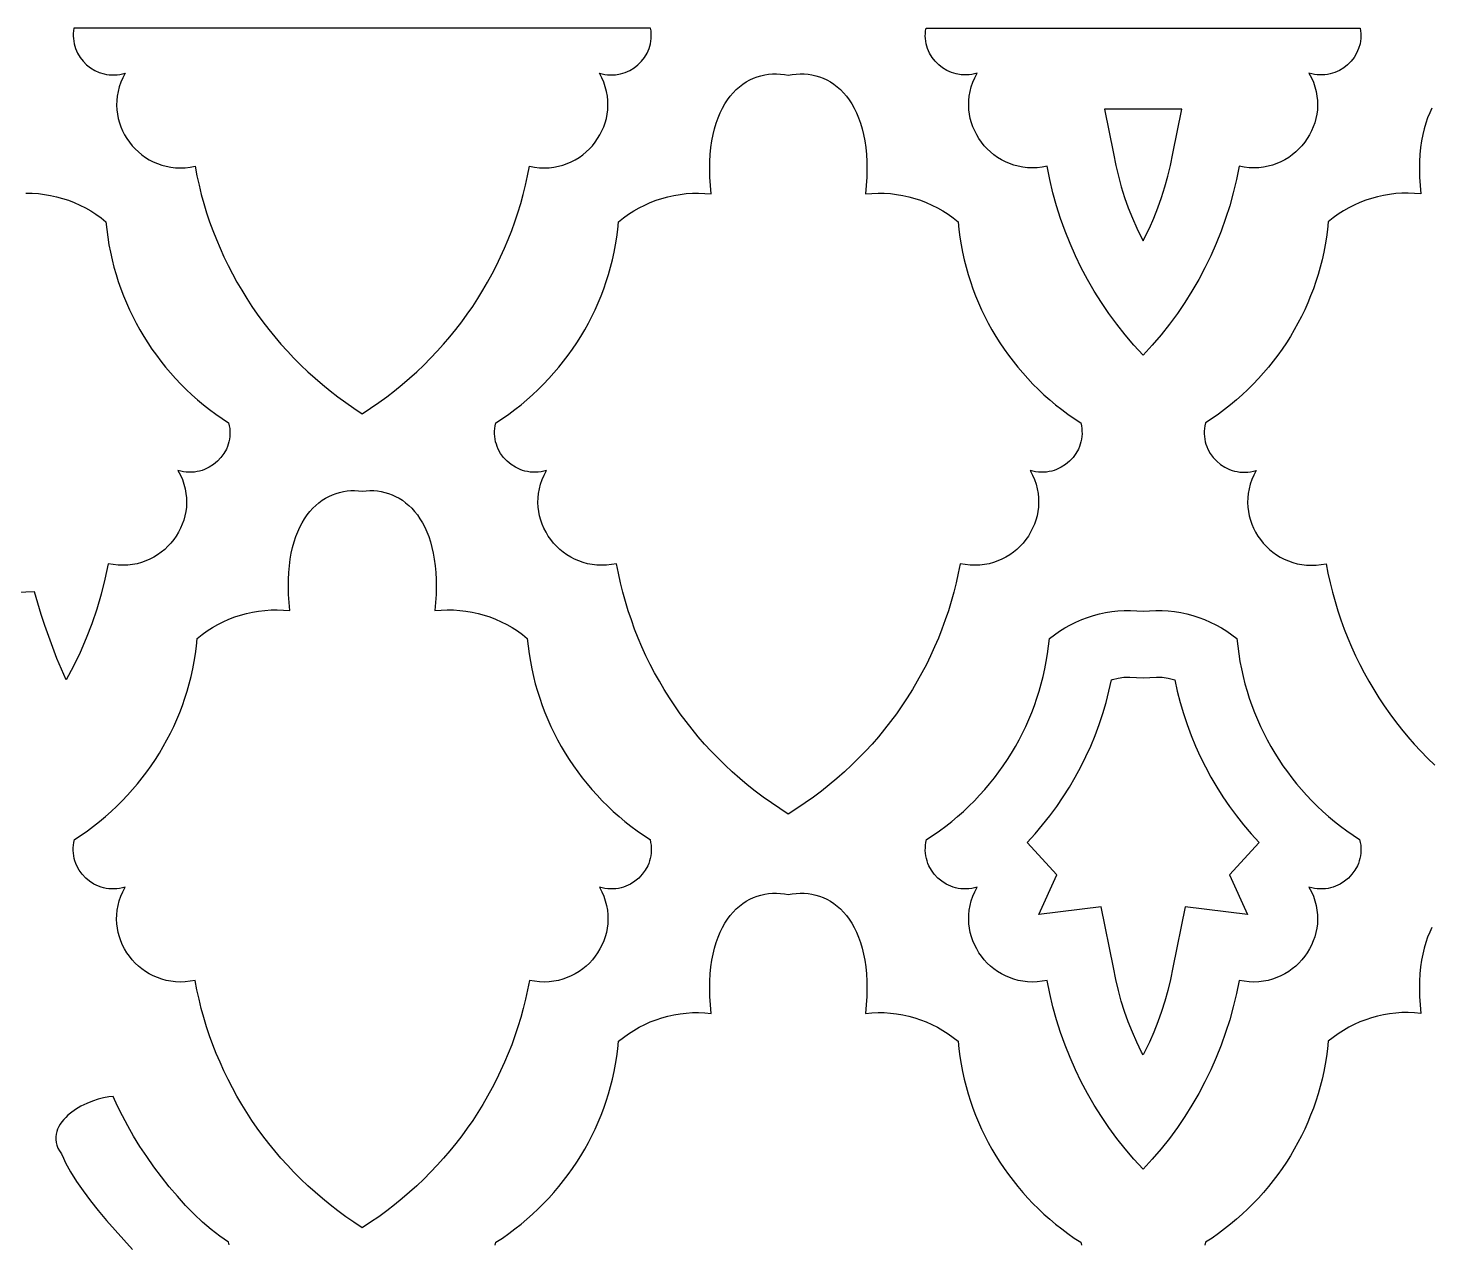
# Model space of a CAD drawing. Extents: x 50 to 3710, y -977 to -877.
# Drawn here: x 1355.1 to 1418.4, y -931.9 to -877.1 of the extents above; entities that cross this region are included whole.
import ezdxf

# ---------------------------------------------------------------- set-up
doc = ezdxf.new("R2010")
doc.units = 0
doc.layers.add('LAYER_1', color=18, linetype='CONTINUOUS')

msp = doc.modelspace()

# ---------------------------------------------------------------- linework, layer by layer
at = {"layer": 'LAYER_1'}
for points in [[(1370.169, -894.488), (1370.546, -894.241), (1370.914, -893.985), (1371.274, -893.722), (1371.625, -893.451), (1371.968, -893.172), (1372.302, -892.885), (1372.627, -892.591), (1372.944, -892.29), (1373.252, -891.982), (1373.551, -891.667), (1373.841, -891.345), (1374.122, -891.017), (1374.394, -890.682), (1374.656, -890.341), (1374.91, -889.994), (1375.154, -889.641), (1375.388, -889.283), (1375.613, -888.918), (1375.828, -888.548), (1376.034, -888.173), (1376.23, -887.793), (1376.415, -887.408), (1376.592, -887.019), (1376.758, -886.624), (1376.914, -886.225), (1377.059, -885.822), (1377.195, -885.415), (1377.32, -885.004), (1377.435, -884.589), (1377.54, -884.17), (1377.634, -883.748), (1377.717, -883.322), (1377.945, -883.364), (1378.169, -883.389), (1378.389, -883.396), (1378.606, -883.387), (1378.817, -883.362), (1379.023, -883.322), (1379.223, -883.268), (1379.417, -883.2), (1379.604, -883.119), (1379.784, -883.025), (1379.956, -882.92), (1380.119, -882.803), (1380.274, -882.675), (1380.419, -882.538), (1380.555, -882.392), (1380.68, -882.237), (1380.795, -882.074), (1380.898, -881.904), (1380.989, -881.727), (1381.068, -881.544), (1381.134, -881.356), (1381.187, -881.163), (1381.226, -880.966), (1381.25, -880.766), (1381.26, -880.563), (1381.255, -880.358), (1381.233, -880.151), (1381.196, -879.944), (1381.141, -879.736), (1381.069, -879.529), (1380.98, -879.323), (1380.872, -879.119), (1380.995, -879.152), (1381.117, -879.176), (1381.238, -879.191), (1381.359, -879.199), (1381.477, -879.198), (1381.595, -879.19), (1381.823, -879.151), (1382.041, -879.085), (1382.247, -878.992), (1382.439, -878.876), (1382.615, -878.738), (1382.773, -878.58), (1382.91, -878.404), (1383.024, -878.213), (1383.114, -878.007), (1383.149, -877.899), (1383.177, -877.789), (1383.198, -877.676), (1383.211, -877.561), (1383.217, -877.444), (1383.215, -877.325), (1383.204, -877.205), (1383.185, -877.083), (1357.153, -877.083), (1357.134, -877.205), (1357.123, -877.325), (1357.121, -877.444), (1357.127, -877.561), (1357.14, -877.676), (1357.161, -877.789), (1357.224, -878.007), (1357.314, -878.213), (1357.429, -878.404), (1357.566, -878.58), (1357.723, -878.738), (1357.899, -878.876), (1358.091, -878.992), (1358.297, -879.085), (1358.516, -879.151), (1358.629, -879.174), (1358.744, -879.19), (1358.861, -879.198), (1358.98, -879.199), (1359.1, -879.191), (1359.221, -879.176), (1359.344, -879.152), (1359.467, -879.119), (1359.359, -879.323), (1359.269, -879.529), (1359.197, -879.736), (1359.143, -879.944), (1359.105, -880.151), (1359.084, -880.358), (1359.078, -880.563), (1359.088, -880.766), (1359.113, -880.966), (1359.151, -881.163), (1359.204, -881.356), (1359.27, -881.544), (1359.349, -881.727), (1359.441, -881.904), (1359.544, -882.074), (1359.658, -882.237), (1359.783, -882.392), (1359.919, -882.538), (1360.064, -882.675), (1360.219, -882.803), (1360.382, -882.92), (1360.554, -883.025), (1360.734, -883.119), (1360.921, -883.2), (1361.115, -883.268), (1361.315, -883.322), (1361.521, -883.362), (1361.733, -883.387), (1361.949, -883.396), (1362.169, -883.389), (1362.394, -883.364), (1362.621, -883.322), (1362.705, -883.748), (1362.799, -884.17), (1362.903, -884.589), (1363.018, -885.004), (1363.143, -885.415), (1363.279, -885.822), (1363.425, -886.225), (1363.581, -886.624), (1363.747, -887.019), (1363.923, -887.408), (1364.109, -887.793), (1364.305, -888.173), (1364.51, -888.548), (1364.725, -888.918), (1364.95, -889.283), (1365.185, -889.641), (1365.429, -889.994), (1365.682, -890.341), (1365.944, -890.682), (1366.216, -891.017), (1366.497, -891.345), (1366.787, -891.667), (1367.086, -891.982), (1367.394, -892.29), (1367.711, -892.591), (1368.036, -892.885), (1368.371, -893.172), (1368.713, -893.451), (1369.065, -893.722), (1369.425, -893.985), (1369.793, -894.241)], [(1405.419, -891.842), (1405.005, -891.391), (1404.61, -890.928), (1404.232, -890.452), (1403.874, -889.964), (1403.533, -889.464), (1403.212, -888.953), (1402.91, -888.431), (1402.627, -887.899), (1402.364, -887.356), (1402.121, -886.805), (1401.897, -886.244), (1401.694, -885.675), (1401.511, -885.098), (1401.349, -884.513), (1401.207, -883.921), (1401.087, -883.322), (1400.859, -883.364), (1400.635, -883.389), (1400.414, -883.396), (1400.198, -883.387), (1399.987, -883.362), (1399.781, -883.322), (1399.58, -883.268), (1399.387, -883.2), (1399.199, -883.119), (1399.02, -883.025), (1398.848, -882.92), (1398.684, -882.803), (1398.53, -882.675), (1398.384, -882.538), (1398.249, -882.392), (1398.123, -882.237), (1398.009, -882.074), (1397.906, -881.904), (1397.815, -881.727), (1397.736, -881.544), (1397.67, -881.356), (1397.617, -881.163), (1397.578, -880.966), (1397.553, -880.766), (1397.544, -880.563), (1397.549, -880.358), (1397.57, -880.151), (1397.608, -879.944), (1397.663, -879.736), (1397.735, -879.529), (1397.824, -879.323), (1397.932, -879.119), (1397.809, -879.152), (1397.687, -879.176), (1397.565, -879.191), (1397.445, -879.199), (1397.326, -879.198), (1397.209, -879.19), (1396.981, -879.151), (1396.763, -879.085), (1396.557, -878.992), (1396.365, -878.876), (1396.189, -878.738), (1396.031, -878.58), (1395.894, -878.404), (1395.78, -878.213), (1395.69, -878.007), (1395.655, -877.899), (1395.627, -877.789), (1395.606, -877.676), (1395.592, -877.561), (1395.587, -877.444), (1395.589, -877.325), (1395.599, -877.205), (1395.619, -877.083), (1405.419, -877.083), (1415.219, -877.083), (1415.238, -877.205), (1415.249, -877.325), (1415.251, -877.444), (1415.245, -877.561), (1415.232, -877.676), (1415.211, -877.789), (1415.148, -878.007), (1415.058, -878.213), (1414.944, -878.404), (1414.806, -878.58), (1414.649, -878.738), (1414.473, -878.876), (1414.281, -878.992), (1414.075, -879.085), (1413.857, -879.151), (1413.744, -879.174), (1413.628, -879.19), (1413.511, -879.198), (1413.392, -879.199), (1413.272, -879.191), (1413.151, -879.176), (1413.028, -879.152), (1412.905, -879.119), (1413.013, -879.323), (1413.103, -879.529), (1413.175, -879.736), (1413.229, -879.944), (1413.267, -880.151), (1413.289, -880.358), (1413.294, -880.563), (1413.284, -880.766), (1413.26, -880.966), (1413.221, -881.163), (1413.168, -881.356), (1413.102, -881.544), (1413.023, -881.727), (1412.932, -881.904), (1412.829, -882.074), (1412.714, -882.237), (1412.589, -882.392), (1412.453, -882.538), (1412.308, -882.675), (1412.153, -882.803), (1411.99, -882.92), (1411.818, -883.025), (1411.638, -883.119), (1411.451, -883.2), (1411.257, -883.268), (1411.057, -883.322), (1410.851, -883.362), (1410.64, -883.387), (1410.423, -883.396), (1410.203, -883.389), (1409.978, -883.364), (1409.751, -883.322), (1409.63, -883.921), (1409.489, -884.513), (1409.327, -885.098), (1409.144, -885.675), (1408.94, -886.244), (1408.717, -886.805), (1408.473, -887.356), (1408.21, -887.899), (1407.927, -888.431), (1407.625, -888.953), (1407.304, -889.464), (1406.964, -889.964), (1406.605, -890.452), (1406.228, -890.928), (1405.832, -891.391)], [(1389.402, -879.212), (1389.58, -879.18), (1389.759, -879.159), (1389.938, -879.15), (1390.116, -879.152), (1390.292, -879.167), (1390.468, -879.193), (1390.641, -879.232), (1390.811, -879.283), (1390.979, -879.347), (1391.143, -879.423), (1391.303, -879.512), (1391.458, -879.614), (1391.609, -879.729), (1391.754, -879.857), (1391.893, -879.999), (1392.025, -880.154), (1392.151, -880.322), (1392.269, -880.504), (1392.38, -880.7), (1392.482, -880.91), (1392.576, -881.134), (1392.66, -881.373), (1392.734, -881.625), (1392.798, -881.893), (1392.852, -882.174), (1392.894, -882.471), (1392.924, -882.783), (1392.943, -883.109), (1392.948, -883.451), (1392.941, -883.808), (1392.92, -884.181), (1392.885, -884.569), (1393.168, -884.544), (1393.451, -884.534), (1393.732, -884.538), (1394.012, -884.556), (1394.29, -884.588), (1394.566, -884.634), (1394.838, -884.694), (1395.107, -884.768), (1395.372, -884.855), (1395.632, -884.956), (1395.886, -885.069), (1396.135, -885.196), (1396.378, -885.335), (1396.613, -885.488), (1396.842, -885.652), (1397.062, -885.829), (1397.098, -886.175), (1397.144, -886.519), (1397.199, -886.86), (1397.265, -887.199), (1397.34, -887.535), (1397.424, -887.868), (1397.518, -888.198), (1397.621, -888.524), (1397.734, -888.847), (1397.855, -889.167), (1397.986, -889.482), (1398.125, -889.794), (1398.273, -890.101), (1398.43, -890.404), (1398.595, -890.702), (1398.768, -890.995), (1398.95, -891.284), (1399.14, -891.567), (1399.339, -891.845), (1399.545, -892.118), (1399.759, -892.385), (1399.981, -892.646), (1400.21, -892.902), (1400.447, -893.151), (1400.692, -893.393), (1400.944, -893.629), (1401.203, -893.859), (1401.469, -894.082), (1401.742, -894.297), (1402.022, -894.505), (1402.309, -894.706), (1402.603, -894.9), (1402.631, -895.026), (1402.649, -895.151), (1402.659, -895.274), (1402.66, -895.396), (1402.652, -895.517), (1402.637, -895.634), (1402.613, -895.75), (1402.582, -895.863), (1402.544, -895.972), (1402.499, -896.079), (1402.388, -896.281), (1402.254, -896.466), (1402.097, -896.634), (1401.92, -896.78), (1401.725, -896.904), (1401.515, -897.003), (1401.405, -897.043), (1401.292, -897.075), (1401.176, -897.1), (1401.058, -897.118), (1400.938, -897.128), (1400.816, -897.13), (1400.692, -897.123), (1400.567, -897.108), (1400.441, -897.083), (1400.315, -897.05), (1400.423, -897.254), (1400.512, -897.46), (1400.584, -897.667), (1400.639, -897.874), (1400.676, -898.082), (1400.698, -898.288), (1400.703, -898.493), (1400.693, -898.696), (1400.669, -898.897), (1400.63, -899.094), (1400.577, -899.286), (1400.511, -899.475), (1400.432, -899.657), (1400.341, -899.834), (1400.238, -900.005), (1400.123, -900.167), (1399.998, -900.322), (1399.863, -900.469), (1399.717, -900.606), (1399.563, -900.733), (1399.399, -900.85), (1399.227, -900.956), (1399.047, -901.049), (1398.86, -901.13), (1398.666, -901.199), (1398.466, -901.253), (1398.26, -901.293), (1398.049, -901.318), (1397.833, -901.327), (1397.612, -901.319), (1397.388, -901.295), (1397.16, -901.253), (1397.075, -901.686), (1396.979, -902.115), (1396.873, -902.541), (1396.755, -902.962), (1396.627, -903.38), (1396.488, -903.794), (1396.339, -904.204), (1396.179, -904.609), (1396.008, -905.01), (1395.827, -905.405), (1395.636, -905.796), (1395.435, -906.182), (1395.224, -906.562), (1395.003, -906.937), (1394.772, -907.306), (1394.531, -907.669), (1394.28, -908.027), (1394.019, -908.378), (1393.749, -908.723), (1393.47, -909.061), (1393.181, -909.393), (1392.882, -909.718), (1392.575, -910.035), (1392.258, -910.346), (1391.932, -910.649), (1391.597, -910.945), (1391.253, -911.233), (1390.9, -911.513), (1390.539, -911.785), (1390.168, -912.048), (1389.789, -912.304), (1389.402, -912.551), (1389.014, -912.304), (1388.635, -912.048), (1388.265, -911.785), (1387.904, -911.513), (1387.551, -911.233), (1387.207, -910.945), (1386.872, -910.649), (1386.546, -910.346), (1386.229, -910.035), (1385.921, -909.718), (1385.623, -909.393), (1385.334, -909.061), (1385.054, -908.723), (1384.784, -908.378), (1384.524, -908.027), (1384.273, -907.669), (1384.032, -907.306), (1383.801, -906.937), (1383.58, -906.562), (1383.368, -906.182), (1383.167, -905.796), (1382.976, -905.405), (1382.796, -905.01), (1382.625, -904.609), (1382.465, -904.204), (1382.316, -903.794), (1382.177, -903.38), (1382.049, -902.962), (1381.931, -902.541), (1381.824, -902.115), (1381.729, -901.686), (1381.644, -901.253), (1381.416, -901.295), (1381.192, -901.319), (1380.971, -901.327), (1380.755, -901.318), (1380.544, -901.293), (1380.337, -901.253), (1380.137, -901.199), (1379.943, -901.13), (1379.756, -901.049), (1379.577, -900.956), (1379.405, -900.85), (1379.241, -900.733), (1379.086, -900.606), (1378.941, -900.469), (1378.806, -900.322), (1378.68, -900.167), (1378.566, -900.005), (1378.463, -899.834), (1378.372, -899.657), (1378.293, -899.475), (1378.227, -899.286), (1378.174, -899.094), (1378.135, -898.897), (1378.11, -898.696), (1378.1, -898.493), (1378.106, -898.288), (1378.127, -898.082), (1378.165, -897.874), (1378.22, -897.667), (1378.291, -897.46), (1378.381, -897.254), (1378.489, -897.05), (1378.362, -897.083), (1378.237, -897.108), (1378.112, -897.123), (1377.988, -897.13), (1377.866, -897.128), (1377.746, -897.118), (1377.628, -897.1), (1377.512, -897.075), (1377.399, -897.043), (1377.289, -897.003), (1377.079, -896.904), (1376.884, -896.78), (1376.707, -896.634), (1376.55, -896.466), (1376.415, -896.281), (1376.305, -896.079), (1376.26, -895.972), (1376.221, -895.863), (1376.19, -895.75), (1376.167, -895.634), (1376.151, -895.517), (1376.144, -895.396), (1376.145, -895.274), (1376.154, -895.151), (1376.173, -895.026), (1376.201, -894.9), (1376.495, -894.706), (1376.782, -894.505), (1377.062, -894.297), (1377.335, -894.082), (1377.601, -893.859), (1377.86, -893.629), (1378.112, -893.393), (1378.356, -893.151), (1378.593, -892.902), (1378.823, -892.646), (1379.045, -892.385), (1379.259, -892.118), (1379.465, -891.845), (1379.663, -891.567), (1379.853, -891.284), (1380.035, -890.995), (1380.209, -890.702), (1380.374, -890.404), (1380.531, -890.101), (1380.679, -889.794), (1380.818, -889.482), (1380.948, -889.167), (1381.07, -888.847), (1381.182, -888.524), (1381.286, -888.198), (1381.379, -887.868), (1381.464, -887.535), (1381.539, -887.199), (1381.604, -886.86), (1381.66, -886.519), (1381.706, -886.175), (1381.742, -885.829), (1381.962, -885.652), (1382.19, -885.488), (1382.426, -885.335), (1382.669, -885.196), (1382.917, -885.069), (1383.172, -884.956), (1383.432, -884.855), (1383.696, -884.768), (1383.965, -884.694), (1384.238, -884.634), (1384.513, -884.588), (1384.791, -884.556), (1385.072, -884.538), (1385.353, -884.534), (1385.636, -884.544), (1385.919, -884.569), (1385.884, -884.181), (1385.863, -883.808), (1385.855, -883.451), (1385.861, -883.109), (1385.879, -882.783), (1385.91, -882.471), (1385.952, -882.174), (1386.005, -881.893), (1386.07, -881.625), (1386.144, -881.373), (1386.228, -881.134), (1386.321, -880.91), (1386.424, -880.7), (1386.534, -880.504), (1386.653, -880.322), (1386.778, -880.154), (1386.911, -879.999), (1387.05, -879.857), (1387.195, -879.729), (1387.346, -879.614), (1387.501, -879.512), (1387.661, -879.423), (1387.825, -879.347), (1387.992, -879.283), (1388.163, -879.232), (1388.336, -879.193), (1388.511, -879.167), (1388.688, -879.152), (1388.866, -879.15), (1389.045, -879.159), (1389.223, -879.18)], [(1389.402, -879.212), (1389.58, -879.18), (1389.759, -879.159), (1389.938, -879.15), (1390.116, -879.152), (1390.292, -879.167), (1390.468, -879.193), (1390.641, -879.232), (1390.811, -879.283), (1390.979, -879.347), (1391.143, -879.423), (1391.303, -879.512), (1391.458, -879.614), (1391.609, -879.729), (1391.754, -879.857), (1391.893, -879.999), (1392.025, -880.154), (1392.151, -880.322), (1392.269, -880.504), (1392.38, -880.7), (1392.482, -880.91), (1392.576, -881.134), (1392.66, -881.373), (1392.734, -881.625), (1392.798, -881.893), (1392.852, -882.174), (1392.894, -882.471), (1392.924, -882.783), (1392.943, -883.109), (1392.948, -883.451), (1392.941, -883.808), (1392.92, -884.181), (1392.885, -884.569), (1393.168, -884.544), (1393.451, -884.534), (1393.732, -884.538), (1394.012, -884.556), (1394.29, -884.588), (1394.566, -884.634), (1394.838, -884.694), (1395.107, -884.768), (1395.372, -884.855), (1395.632, -884.956), (1395.886, -885.069), (1396.135, -885.196), (1396.378, -885.335), (1396.613, -885.488), (1396.842, -885.652), (1397.062, -885.829), (1397.098, -886.175), (1397.144, -886.519), (1397.199, -886.86), (1397.265, -887.199), (1397.34, -887.535), (1397.424, -887.868), (1397.518, -888.198), (1397.621, -888.524), (1397.734, -888.847), (1397.855, -889.167), (1397.986, -889.482), (1398.125, -889.794), (1398.273, -890.101), (1398.43, -890.404), (1398.595, -890.702), (1398.768, -890.995), (1398.95, -891.284), (1399.14, -891.567), (1399.339, -891.845), (1399.545, -892.118), (1399.759, -892.385), (1399.981, -892.646), (1400.21, -892.902), (1400.447, -893.151), (1400.692, -893.393), (1400.944, -893.629), (1401.203, -893.859), (1401.469, -894.082), (1401.742, -894.297), (1402.022, -894.505), (1402.309, -894.706), (1402.603, -894.9), (1402.631, -895.026), (1402.649, -895.151), (1402.659, -895.274), (1402.66, -895.396), (1402.652, -895.517), (1402.637, -895.634), (1402.613, -895.75), (1402.582, -895.863), (1402.544, -895.972), (1402.499, -896.079), (1402.388, -896.281), (1402.254, -896.466), (1402.097, -896.634), (1401.92, -896.78), (1401.725, -896.904), (1401.515, -897.003), (1401.405, -897.043), (1401.292, -897.075), (1401.176, -897.1), (1401.058, -897.118), (1400.938, -897.128), (1400.816, -897.13), (1400.692, -897.123), (1400.567, -897.108), (1400.441, -897.083), (1400.315, -897.05), (1400.423, -897.254), (1400.512, -897.46), (1400.584, -897.667), (1400.639, -897.874), (1400.676, -898.082), (1400.698, -898.288), (1400.703, -898.493), (1400.693, -898.696), (1400.669, -898.897), (1400.63, -899.094), (1400.577, -899.286), (1400.511, -899.475), (1400.432, -899.657), (1400.341, -899.834), (1400.238, -900.005), (1400.123, -900.167), (1399.998, -900.322), (1399.863, -900.469), (1399.717, -900.606), (1399.563, -900.733), (1399.399, -900.85), (1399.227, -900.956), (1399.047, -901.049), (1398.86, -901.13), (1398.666, -901.199), (1398.466, -901.253), (1398.26, -901.293), (1398.049, -901.318), (1397.833, -901.327), (1397.612, -901.319), (1397.388, -901.295), (1397.16, -901.253), (1397.075, -901.686), (1396.979, -902.115), (1396.873, -902.541), (1396.755, -902.962), (1396.627, -903.38), (1396.488, -903.794), (1396.339, -904.204), (1396.179, -904.609), (1396.008, -905.01), (1395.827, -905.405), (1395.636, -905.796), (1395.435, -906.182), (1395.224, -906.562), (1395.003, -906.937), (1394.772, -907.306), (1394.531, -907.669), (1394.28, -908.027), (1394.019, -908.378), (1393.749, -908.723), (1393.47, -909.061), (1393.181, -909.393), (1392.882, -909.718), (1392.575, -910.035), (1392.258, -910.346), (1391.932, -910.649), (1391.597, -910.945), (1391.253, -911.233), (1390.9, -911.513), (1390.539, -911.785), (1390.168, -912.048), (1389.789, -912.304), (1389.402, -912.551), (1389.014, -912.304), (1388.635, -912.048), (1388.265, -911.785), (1387.904, -911.513), (1387.551, -911.233), (1387.207, -910.945), (1386.872, -910.649), (1386.546, -910.346), (1386.229, -910.035), (1385.921, -909.718), (1385.623, -909.393), (1385.334, -909.061), (1385.054, -908.723), (1384.784, -908.378), (1384.524, -908.027), (1384.273, -907.669), (1384.032, -907.306), (1383.801, -906.937), (1383.58, -906.562), (1383.368, -906.182), (1383.167, -905.796), (1382.976, -905.405), (1382.796, -905.01), (1382.625, -904.609), (1382.465, -904.204), (1382.316, -903.794), (1382.177, -903.38), (1382.049, -902.962), (1381.931, -902.541), (1381.824, -902.115), (1381.729, -901.686), (1381.644, -901.253), (1381.416, -901.295), (1381.192, -901.319), (1380.971, -901.327), (1380.755, -901.318), (1380.544, -901.293), (1380.337, -901.253), (1380.137, -901.199), (1379.943, -901.13), (1379.756, -901.049), (1379.577, -900.956), (1379.405, -900.85), (1379.241, -900.733), (1379.086, -900.606), (1378.941, -900.469), (1378.806, -900.322), (1378.68, -900.167), (1378.566, -900.005), (1378.463, -899.834), (1378.372, -899.657), (1378.293, -899.475), (1378.227, -899.286), (1378.174, -899.094), (1378.135, -898.897), (1378.11, -898.696), (1378.1, -898.493), (1378.106, -898.288), (1378.127, -898.082), (1378.165, -897.874), (1378.22, -897.667), (1378.291, -897.46), (1378.381, -897.254), (1378.489, -897.05), (1378.362, -897.083), (1378.237, -897.108), (1378.112, -897.123), (1377.988, -897.13), (1377.866, -897.128), (1377.746, -897.118), (1377.628, -897.1), (1377.512, -897.075), (1377.399, -897.043), (1377.289, -897.003), (1377.079, -896.904), (1376.884, -896.78), (1376.707, -896.634), (1376.55, -896.466), (1376.415, -896.281), (1376.305, -896.079), (1376.26, -895.972), (1376.221, -895.863), (1376.19, -895.75), (1376.167, -895.634), (1376.151, -895.517), (1376.144, -895.396), (1376.145, -895.274), (1376.154, -895.151), (1376.173, -895.026), (1376.201, -894.9), (1376.495, -894.706), (1376.782, -894.505), (1377.062, -894.297), (1377.335, -894.082), (1377.601, -893.859), (1377.86, -893.629), (1378.112, -893.393), (1378.356, -893.151), (1378.593, -892.902), (1378.823, -892.646), (1379.045, -892.385), (1379.259, -892.118), (1379.465, -891.845), (1379.663, -891.567), (1379.853, -891.284), (1380.035, -890.995), (1380.209, -890.702), (1380.374, -890.404), (1380.531, -890.101), (1380.679, -889.794), (1380.818, -889.482), (1380.948, -889.167), (1381.07, -888.847), (1381.182, -888.524), (1381.286, -888.198), (1381.379, -887.868), (1381.464, -887.535), (1381.539, -887.199), (1381.604, -886.86), (1381.66, -886.519), (1381.706, -886.175), (1381.742, -885.829), (1381.962, -885.652), (1382.19, -885.488), (1382.426, -885.335), (1382.669, -885.196), (1382.917, -885.069), (1383.172, -884.956), (1383.432, -884.855), (1383.696, -884.768), (1383.965, -884.694), (1384.238, -884.634), (1384.513, -884.588), (1384.791, -884.556), (1385.072, -884.538), (1385.353, -884.534), (1385.636, -884.544), (1385.919, -884.569), (1385.884, -884.181), (1385.863, -883.808), (1385.855, -883.451), (1385.861, -883.109), (1385.879, -882.783), (1385.91, -882.471), (1385.952, -882.174), (1386.005, -881.893), (1386.07, -881.625), (1386.144, -881.373), (1386.228, -881.134), (1386.321, -880.91), (1386.424, -880.7), (1386.534, -880.504), (1386.653, -880.322), (1386.778, -880.154), (1386.911, -879.999), (1387.05, -879.857), (1387.195, -879.729), (1387.346, -879.614), (1387.501, -879.512), (1387.661, -879.423), (1387.825, -879.347), (1387.992, -879.283), (1388.163, -879.232), (1388.336, -879.193), (1388.511, -879.167), (1388.688, -879.152), (1388.866, -879.15), (1389.045, -879.159), (1389.223, -879.18)], [(1405.419, -886.682), (1405.487, -886.556), (1405.703, -886.111), (1405.903, -885.658), (1406.086, -885.198), (1406.253, -884.73), (1406.404, -884.255), (1406.537, -883.773), (1406.654, -883.285), (1406.764, -882.739), (1407.167, -880.737), (1405.419, -880.737), (1403.671, -880.737), (1404.074, -882.739), (1404.184, -883.285), (1404.3, -883.773), (1404.434, -884.255), (1404.584, -884.73), (1404.751, -885.198), (1404.935, -885.658), (1405.135, -886.111), (1405.351, -886.556)], [(1370.169, -931.222), (1369.793, -930.975), (1369.424, -930.72), (1369.065, -930.456), (1368.713, -930.185), (1368.37, -929.906), (1368.036, -929.62), (1367.711, -929.326), (1367.394, -929.025), (1367.086, -928.717), (1366.787, -928.402), (1366.497, -928.08), (1366.216, -927.751), (1365.944, -927.417), (1365.682, -927.076), (1365.428, -926.729), (1365.185, -926.376), (1364.95, -926.017), (1364.725, -925.653), (1364.51, -925.283), (1364.304, -924.908), (1364.109, -924.528), (1363.923, -924.143), (1363.746, -923.753), (1363.58, -923.359), (1363.424, -922.96), (1363.279, -922.557), (1363.143, -922.149), (1363.018, -921.738), (1362.903, -921.323), (1362.798, -920.904), (1362.704, -920.482), (1362.621, -920.057), (1362.393, -920.099), (1362.169, -920.123), (1361.949, -920.131), (1361.732, -920.121), (1361.521, -920.097), (1361.315, -920.057), (1361.115, -920.002), (1360.921, -919.934), (1360.734, -919.853), (1360.554, -919.759), (1360.382, -919.654), (1360.219, -919.537), (1360.064, -919.41), (1359.919, -919.273), (1359.783, -919.126), (1359.658, -918.971), (1359.543, -918.808), (1359.44, -918.638), (1359.349, -918.461), (1359.27, -918.279), (1359.204, -918.09), (1359.151, -917.898), (1359.112, -917.701), (1359.088, -917.5), (1359.078, -917.297), (1359.083, -917.092), (1359.105, -916.886), (1359.143, -916.678), (1359.197, -916.471), (1359.269, -916.264), (1359.358, -916.058), (1359.466, -915.854), (1359.34, -915.887), (1359.214, -915.911), (1359.089, -915.927), (1358.966, -915.933), (1358.843, -915.932), (1358.723, -915.922), (1358.605, -915.904), (1358.489, -915.879), (1358.376, -915.847), (1358.266, -915.807), (1358.056, -915.708), (1357.862, -915.584), (1357.685, -915.438), (1357.528, -915.27), (1357.393, -915.085), (1357.282, -914.883), (1357.237, -914.776), (1357.199, -914.666), (1357.168, -914.554), (1357.144, -914.438), (1357.129, -914.32), (1357.121, -914.2), (1357.122, -914.078), (1357.132, -913.955), (1357.151, -913.83), (1357.179, -913.704), (1357.472, -913.51), (1357.759, -913.309), (1358.039, -913.101), (1358.312, -912.886), (1358.578, -912.663), (1358.838, -912.433), (1359.089, -912.197), (1359.334, -911.954), (1359.571, -911.705), (1359.8, -911.45), (1360.022, -911.189), (1360.236, -910.922), (1360.443, -910.649), (1360.641, -910.371), (1360.831, -910.088), (1361.013, -909.799), (1361.186, -909.506), (1361.352, -909.207), (1361.508, -908.905), (1361.656, -908.597), (1361.795, -908.286), (1361.926, -907.971), (1362.047, -907.651), (1362.16, -907.328), (1362.263, -907.002), (1362.357, -906.672), (1362.441, -906.339), (1362.516, -906.003), (1362.582, -905.664), (1362.638, -905.323), (1362.683, -904.979), (1362.719, -904.633), (1362.94, -904.456), (1363.168, -904.291), (1363.404, -904.139), (1363.646, -904), (1363.895, -903.873), (1364.149, -903.76), (1364.409, -903.659), (1364.674, -903.572), (1364.943, -903.498), (1365.215, -903.438), (1365.491, -903.392), (1365.769, -903.36), (1366.049, -903.341), (1366.331, -903.338), (1366.613, -903.348), (1366.896, -903.373), (1366.862, -902.999), (1366.841, -902.639), (1366.833, -902.294), (1366.837, -901.963), (1366.853, -901.646), (1366.88, -901.343), (1366.918, -901.053), (1366.966, -900.778), (1367.025, -900.516), (1367.093, -900.268), (1367.17, -900.033), (1367.257, -899.811), (1367.351, -899.603), (1367.454, -899.407), (1367.564, -899.225), (1367.681, -899.055), (1367.805, -898.898), (1367.935, -898.753), (1368.071, -898.621), (1368.212, -898.501), (1368.358, -898.394), (1368.509, -898.298), (1368.663, -898.215), (1368.822, -898.143), (1368.983, -898.083), (1369.148, -898.034), (1369.315, -897.997), (1369.483, -897.971), (1369.654, -897.957), (1369.825, -897.953), (1369.997, -897.961), (1370.169, -897.979), (1370.341, -897.961), (1370.513, -897.953), (1370.685, -897.957), (1370.855, -897.971), (1371.023, -897.997), (1371.19, -898.034), (1371.355, -898.083), (1371.516, -898.143), (1371.675, -898.215), (1371.829, -898.298), (1371.98, -898.394), (1372.126, -898.501), (1372.267, -898.621), (1372.403, -898.753), (1372.533, -898.898), (1372.657, -899.055), (1372.774, -899.225), (1372.884, -899.407), (1372.987, -899.603), (1373.081, -899.811), (1373.168, -900.033), (1373.245, -900.268), (1373.313, -900.516), (1373.372, -900.778), (1373.42, -901.053), (1373.458, -901.343), (1373.486, -901.646), (1373.501, -901.963), (1373.505, -902.294), (1373.497, -902.639), (1373.476, -902.999), (1373.442, -903.373), (1373.725, -903.348), (1374.007, -903.338), (1374.289, -903.341), (1374.569, -903.36), (1374.847, -903.392), (1375.123, -903.438), (1375.395, -903.498), (1375.664, -903.572), (1375.929, -903.659), (1376.189, -903.76), (1376.443, -903.873), (1376.692, -904), (1376.935, -904.139), (1377.17, -904.291), (1377.398, -904.456), (1377.619, -904.633), (1377.655, -904.979), (1377.7, -905.323), (1377.756, -905.664), (1377.822, -906.003), (1377.897, -906.339), (1377.981, -906.672), (1378.075, -907.002), (1378.178, -907.328), (1378.291, -907.651), (1378.412, -907.971), (1378.543, -908.286), (1378.682, -908.597), (1378.83, -908.905), (1378.986, -909.207), (1379.152, -909.506), (1379.325, -909.799), (1379.507, -910.088), (1379.697, -910.371), (1379.896, -910.649), (1380.102, -910.922), (1380.316, -911.189), (1380.538, -911.45), (1380.767, -911.705), (1381.004, -911.954), (1381.249, -912.197), (1381.501, -912.433), (1381.76, -912.663), (1382.026, -912.886), (1382.299, -913.101), (1382.579, -913.309), (1382.866, -913.51), (1383.16, -913.704), (1383.187, -913.83), (1383.206, -913.955), (1383.216, -914.078), (1383.217, -914.2), (1383.209, -914.32), (1383.194, -914.438), (1383.17, -914.554), (1383.139, -914.666), (1383.101, -914.776), (1383.056, -914.883), (1382.945, -915.085), (1382.81, -915.27), (1382.653, -915.438), (1382.476, -915.584), (1382.282, -915.708), (1382.072, -915.807), (1381.962, -915.847), (1381.849, -915.879), (1381.733, -915.904), (1381.615, -915.922), (1381.495, -915.932), (1381.372, -915.933), (1381.249, -915.927), (1381.124, -915.911), (1380.998, -915.887), (1380.872, -915.854), (1380.98, -916.058), (1381.069, -916.264), (1381.141, -916.471), (1381.196, -916.678), (1381.233, -916.886), (1381.255, -917.092), (1381.26, -917.297), (1381.25, -917.5), (1381.226, -917.701), (1381.187, -917.898), (1381.134, -918.09), (1381.068, -918.279), (1380.989, -918.461), (1380.898, -918.638), (1380.795, -918.808), (1380.68, -918.971), (1380.555, -919.126), (1380.419, -919.273), (1380.274, -919.41), (1380.119, -919.537), (1379.956, -919.654), (1379.784, -919.759), (1379.604, -919.853), (1379.417, -919.934), (1379.223, -920.002), (1379.023, -920.057), (1378.817, -920.097), (1378.606, -920.121), (1378.389, -920.131), (1378.169, -920.123), (1377.945, -920.099), (1377.717, -920.057), (1377.634, -920.482), (1377.54, -920.904), (1377.435, -921.323), (1377.32, -921.738), (1377.195, -922.149), (1377.059, -922.557), (1376.914, -922.96), (1376.758, -923.359), (1376.592, -923.753), (1376.415, -924.143), (1376.23, -924.528), (1376.034, -924.908), (1375.828, -925.283), (1375.613, -925.653), (1375.388, -926.017), (1375.154, -926.376), (1374.91, -926.729), (1374.656, -927.076), (1374.394, -927.417), (1374.122, -927.751), (1373.841, -928.08), (1373.551, -928.402), (1373.252, -928.717), (1372.944, -929.025), (1372.627, -929.326), (1372.302, -929.62), (1371.968, -929.906), (1371.625, -930.185), (1371.273, -930.456), (1370.914, -930.72), (1370.545, -930.975)], [(1405.419, -928.576), (1405.005, -928.125), (1404.61, -927.662), (1404.232, -927.186), (1403.874, -926.698), (1403.533, -926.198), (1403.212, -925.687), (1402.91, -925.165), (1402.627, -924.633), (1402.364, -924.091), (1402.121, -923.539), (1401.897, -922.978), (1401.694, -922.409), (1401.511, -921.832), (1401.349, -921.247), (1401.207, -920.655), (1401.087, -920.057), (1400.859, -920.099), (1400.635, -920.123), (1400.414, -920.131), (1400.198, -920.121), (1399.987, -920.097), (1399.781, -920.057), (1399.58, -920.002), (1399.387, -919.934), (1399.199, -919.853), (1399.02, -919.759), (1398.848, -919.654), (1398.684, -919.537), (1398.53, -919.41), (1398.384, -919.273), (1398.249, -919.126), (1398.123, -918.971), (1398.009, -918.808), (1397.906, -918.638), (1397.815, -918.461), (1397.736, -918.279), (1397.67, -918.09), (1397.617, -917.898), (1397.578, -917.701), (1397.553, -917.5), (1397.544, -917.297), (1397.549, -917.092), (1397.57, -916.886), (1397.608, -916.678), (1397.663, -916.471), (1397.735, -916.264), (1397.824, -916.058), (1397.932, -915.854), (1397.806, -915.887), (1397.68, -915.911), (1397.555, -915.927), (1397.431, -915.933), (1397.309, -915.932), (1397.189, -915.922), (1397.071, -915.904), (1396.955, -915.879), (1396.842, -915.847), (1396.732, -915.807), (1396.522, -915.708), (1396.327, -915.584), (1396.15, -915.438), (1395.993, -915.27), (1395.858, -915.085), (1395.748, -914.883), (1395.703, -914.776), (1395.665, -914.666), (1395.634, -914.554), (1395.61, -914.438), (1395.594, -914.32), (1395.587, -914.2), (1395.588, -914.078), (1395.598, -913.955), (1395.616, -913.83), (1395.644, -913.704), (1395.938, -913.51), (1396.225, -913.309), (1396.505, -913.101), (1396.778, -912.886), (1397.044, -912.663), (1397.303, -912.433), (1397.555, -912.197), (1397.8, -911.954), (1398.037, -911.705), (1398.266, -911.45), (1398.488, -911.189), (1398.702, -910.922), (1398.908, -910.649), (1399.106, -910.371), (1399.297, -910.088), (1399.478, -909.799), (1399.652, -909.506), (1399.817, -909.207), (1399.974, -908.905), (1400.122, -908.597), (1400.261, -908.286), (1400.392, -907.971), (1400.513, -907.651), (1400.625, -907.328), (1400.729, -907.002), (1400.823, -906.672), (1400.907, -906.339), (1400.982, -906.003), (1401.048, -905.664), (1401.103, -905.323), (1401.149, -904.979), (1401.185, -904.633), (1401.411, -904.46), (1401.645, -904.298), (1401.886, -904.149), (1402.133, -904.013), (1402.386, -903.889), (1402.645, -903.778), (1402.908, -903.68), (1403.176, -903.594), (1403.448, -903.522), (1403.723, -903.463), (1404.002, -903.418), (1404.282, -903.386), (1404.565, -903.368), (1404.849, -903.364), (1405.134, -903.374), (1405.419, -903.398), (1405.704, -903.374), (1405.989, -903.364), (1406.273, -903.368), (1406.555, -903.386), (1406.836, -903.418), (1407.114, -903.463), (1407.39, -903.522), (1407.661, -903.594), (1407.929, -903.68), (1408.193, -903.778), (1408.451, -903.889), (1408.705, -904.013), (1408.952, -904.149), (1409.192, -904.298), (1409.426, -904.46), (1409.653, -904.633), (1409.689, -904.979), (1409.734, -905.323), (1409.79, -905.664), (1409.855, -906.003), (1409.931, -906.339), (1410.015, -906.672), (1410.109, -907.002), (1410.212, -907.328), (1410.325, -907.651), (1410.446, -907.971), (1410.576, -908.286), (1410.716, -908.597), (1410.864, -908.905), (1411.02, -909.207), (1411.186, -909.506), (1411.359, -909.799), (1411.541, -910.088), (1411.731, -910.371), (1411.929, -910.649), (1412.136, -910.922), (1412.35, -911.189), (1412.572, -911.45), (1412.801, -911.705), (1413.038, -911.954), (1413.283, -912.197), (1413.534, -912.433), (1413.794, -912.663), (1414.06, -912.886), (1414.333, -913.101), (1414.613, -913.309), (1414.9, -913.51), (1415.193, -913.704), (1415.221, -913.83), (1415.24, -913.955), (1415.25, -914.078), (1415.251, -914.2), (1415.243, -914.32), (1415.228, -914.438), (1415.204, -914.554), (1415.173, -914.666), (1415.135, -914.776), (1415.09, -914.883), (1414.979, -915.085), (1414.844, -915.27), (1414.687, -915.438), (1414.51, -915.584), (1414.316, -915.708), (1414.106, -915.807), (1413.996, -915.847), (1413.883, -915.879), (1413.767, -915.904), (1413.649, -915.922), (1413.528, -915.932), (1413.406, -915.933), (1413.283, -915.927), (1413.158, -915.911), (1413.032, -915.887), (1412.905, -915.854), (1413.013, -916.058), (1413.103, -916.264), (1413.175, -916.471), (1413.229, -916.678), (1413.267, -916.886), (1413.289, -917.092), (1413.294, -917.297), (1413.284, -917.5), (1413.26, -917.701), (1413.221, -917.898), (1413.168, -918.09), (1413.102, -918.279), (1413.023, -918.461), (1412.932, -918.638), (1412.829, -918.808), (1412.714, -918.971), (1412.589, -919.126), (1412.453, -919.273), (1412.308, -919.41), (1412.153, -919.537), (1411.99, -919.654), (1411.818, -919.759), (1411.638, -919.853), (1411.451, -919.934), (1411.257, -920.002), (1411.057, -920.057), (1410.851, -920.097), (1410.64, -920.121), (1410.423, -920.131), (1410.203, -920.123), (1409.978, -920.099), (1409.751, -920.057), (1409.63, -920.655), (1409.489, -921.247), (1409.327, -921.832), (1409.144, -922.409), (1408.94, -922.978), (1408.717, -923.539), (1408.473, -924.091), (1408.21, -924.633), (1407.927, -925.165), (1407.625, -925.687), (1407.304, -926.198), (1406.964, -926.698), (1406.605, -927.186), (1406.228, -927.662), (1405.832, -928.125)], [(1405.419, -923.416), (1405.351, -923.29), (1405.135, -922.845), (1404.935, -922.392), (1404.751, -921.932), (1404.584, -921.464), (1404.434, -920.989), (1404.3, -920.508), (1404.184, -920.02), (1404.074, -919.473), (1403.523, -916.735), (1400.711, -917.08), (1401.525, -915.288), (1400.185, -913.835), (1400.541, -913.445), (1400.882, -913.044), (1401.208, -912.631), (1401.518, -912.209), (1401.814, -911.777), (1402.094, -911.335), (1402.358, -910.885), (1402.606, -910.425), (1402.838, -909.958), (1403.053, -909.483), (1403.252, -909), (1403.434, -908.511), (1403.599, -908.015), (1403.746, -907.513), (1403.876, -907.006), (1403.988, -906.493), (1404.041, -906.475), (1404.295, -906.414), (1404.554, -906.378), (1404.817, -906.368), (1405.419, -906.404), (1406.021, -906.368), (1406.284, -906.378), (1406.543, -906.414), (1406.797, -906.475), (1406.85, -906.493), (1406.962, -907.006), (1407.092, -907.513), (1407.239, -908.015), (1407.404, -908.511), (1407.586, -909), (1407.784, -909.483), (1408, -909.958), (1408.232, -910.425), (1408.48, -910.885), (1408.744, -911.335), (1409.024, -911.777), (1409.319, -912.209), (1409.63, -912.631), (1409.956, -913.044), (1410.297, -913.445), (1410.653, -913.835), (1409.312, -915.288), (1410.126, -917.08), (1407.315, -916.735), (1406.764, -919.473), (1406.654, -920.02), (1406.537, -920.508), (1406.404, -920.989), (1406.253, -921.464), (1406.086, -921.932), (1405.903, -922.392), (1405.703, -922.845), (1405.487, -923.29)]]:
    msp.add_lwpolyline(points, close=True, dxfattribs=at)
for points in [[(1418.458, -880.7), (1418.355, -880.91), (1418.262, -881.134), (1418.178, -881.373), (1418.103, -881.625), (1418.039, -881.893), (1417.986, -882.174), (1417.944, -882.471), (1417.913, -882.783), (1417.895, -883.109), (1417.889, -883.451), (1417.897, -883.808), (1417.918, -884.181), (1417.953, -884.569), (1417.67, -884.544), (1417.387, -884.534), (1417.105, -884.538), (1416.825, -884.556), (1416.547, -884.588), (1416.272, -884.634), (1415.999, -884.694), (1415.73, -884.768), (1415.466, -884.855), (1415.206, -884.956), (1414.951, -885.069), (1414.702, -885.196), (1414.46, -885.335), (1414.224, -885.488), (1413.996, -885.652), (1413.776, -885.829), (1413.74, -886.175), (1413.694, -886.519), (1413.638, -886.86), (1413.573, -887.199), (1413.498, -887.535), (1413.413, -887.868), (1413.319, -888.198), (1413.216, -888.524), (1413.104, -888.847), (1412.982, -889.167), (1412.852, -889.482), (1412.713, -889.794), (1412.565, -890.101), (1412.408, -890.404), (1412.243, -890.702), (1412.069, -890.995), (1411.887, -891.284), (1411.697, -891.567), (1411.499, -891.845), (1411.293, -892.118), (1411.079, -892.385), (1410.857, -892.646), (1410.627, -892.902), (1410.39, -893.151), (1410.146, -893.393), (1409.894, -893.629), (1409.635, -893.859), (1409.369, -894.082), (1409.096, -894.297), (1408.815, -894.505), (1408.529, -894.706), (1408.235, -894.9), (1408.207, -895.026), (1408.188, -895.151), (1408.179, -895.274), (1408.178, -895.396), (1408.185, -895.517), (1408.201, -895.634), (1408.224, -895.75), (1408.255, -895.863), (1408.294, -895.972), (1408.339, -896.079), (1408.449, -896.281), (1408.584, -896.466), (1408.741, -896.634), (1408.918, -896.78), (1409.113, -896.904), (1409.323, -897.003), (1409.433, -897.043), (1409.546, -897.075), (1409.662, -897.1), (1409.78, -897.118), (1409.9, -897.128), (1410.022, -897.13), (1410.146, -897.123), (1410.271, -897.108), (1410.396, -897.083), (1410.523, -897.05), (1410.415, -897.254), (1410.325, -897.46), (1410.253, -897.667), (1410.199, -897.874), (1410.161, -898.082), (1410.14, -898.288), (1410.134, -898.493), (1410.144, -898.696), (1410.169, -898.897), (1410.208, -899.094), (1410.26, -899.286), (1410.327, -899.475), (1410.405, -899.657), (1410.497, -899.834), (1410.6, -900.005), (1410.714, -900.167), (1410.839, -900.322), (1410.975, -900.469), (1411.12, -900.606), (1411.275, -900.733), (1411.439, -900.85), (1411.611, -900.956), (1411.79, -901.049), (1411.977, -901.13), (1412.171, -901.199), (1412.371, -901.253), (1412.577, -901.293), (1412.789, -901.318), (1413.005, -901.327), (1413.226, -901.319), (1413.45, -901.295), (1413.678, -901.253), (1413.762, -901.686), (1413.858, -902.115), (1413.965, -902.541), (1414.082, -902.962), (1414.211, -903.38), (1414.35, -903.794), (1414.499, -904.204), (1414.659, -904.609), (1414.829, -905.01), (1415.01, -905.405), (1415.201, -905.796), (1415.402, -906.182), (1415.614, -906.562), (1415.835, -906.937), (1416.066, -907.306), (1416.307, -907.669), (1416.558, -908.027), (1416.818, -908.378), (1417.088, -908.723), (1417.368, -909.061), (1417.657, -909.393), (1417.955, -909.718), (1418.263, -910.035), (1418.58, -910.346)], [(1418.458, -880.7), (1418.355, -880.91), (1418.262, -881.134), (1418.178, -881.373), (1418.103, -881.625), (1418.039, -881.893), (1417.986, -882.174), (1417.944, -882.471), (1417.913, -882.783), (1417.895, -883.109), (1417.889, -883.451), (1417.897, -883.808), (1417.918, -884.181), (1417.953, -884.569), (1417.67, -884.544), (1417.387, -884.534), (1417.105, -884.538), (1416.825, -884.556), (1416.547, -884.588), (1416.272, -884.634), (1415.999, -884.694), (1415.73, -884.768), (1415.466, -884.855), (1415.206, -884.956), (1414.951, -885.069), (1414.702, -885.196), (1414.46, -885.335), (1414.224, -885.488), (1413.996, -885.652), (1413.776, -885.829), (1413.74, -886.175), (1413.694, -886.519), (1413.638, -886.86), (1413.573, -887.199), (1413.498, -887.535), (1413.413, -887.868), (1413.319, -888.198), (1413.216, -888.524), (1413.104, -888.847), (1412.982, -889.167), (1412.852, -889.482), (1412.713, -889.794), (1412.565, -890.101), (1412.408, -890.404), (1412.243, -890.702), (1412.069, -890.995), (1411.887, -891.284), (1411.697, -891.567), (1411.499, -891.845), (1411.293, -892.118), (1411.079, -892.385), (1410.857, -892.646), (1410.627, -892.902), (1410.39, -893.151), (1410.146, -893.393), (1409.894, -893.629), (1409.635, -893.859), (1409.369, -894.082), (1409.096, -894.297), (1408.815, -894.505), (1408.529, -894.706), (1408.235, -894.9), (1408.207, -895.026), (1408.188, -895.151), (1408.179, -895.274), (1408.178, -895.396), (1408.185, -895.517), (1408.201, -895.634), (1408.224, -895.75), (1408.255, -895.863), (1408.294, -895.972), (1408.339, -896.079), (1408.449, -896.281), (1408.584, -896.466), (1408.741, -896.634), (1408.918, -896.78), (1409.113, -896.904), (1409.323, -897.003), (1409.433, -897.043), (1409.546, -897.075), (1409.662, -897.1), (1409.78, -897.118), (1409.9, -897.128), (1410.022, -897.13), (1410.146, -897.123), (1410.271, -897.108), (1410.396, -897.083), (1410.523, -897.05), (1410.415, -897.254), (1410.325, -897.46), (1410.253, -897.667), (1410.199, -897.874), (1410.161, -898.082), (1410.14, -898.288), (1410.134, -898.493), (1410.144, -898.696), (1410.169, -898.897), (1410.208, -899.094), (1410.26, -899.286), (1410.327, -899.475), (1410.405, -899.657), (1410.497, -899.834), (1410.6, -900.005), (1410.714, -900.167), (1410.839, -900.322), (1410.975, -900.469), (1411.12, -900.606), (1411.275, -900.733), (1411.439, -900.85), (1411.611, -900.956), (1411.79, -901.049), (1411.977, -901.13), (1412.171, -901.199), (1412.371, -901.253), (1412.577, -901.293), (1412.789, -901.318), (1413.005, -901.327), (1413.226, -901.319), (1413.45, -901.295), (1413.678, -901.253), (1413.762, -901.686), (1413.858, -902.115), (1413.965, -902.541), (1414.082, -902.962), (1414.211, -903.38), (1414.35, -903.794), (1414.499, -904.204), (1414.659, -904.609), (1414.829, -905.01), (1415.01, -905.405), (1415.201, -905.796), (1415.402, -906.182), (1415.614, -906.562), (1415.835, -906.937), (1416.066, -907.306), (1416.307, -907.669), (1416.558, -908.027), (1416.818, -908.378), (1417.088, -908.723), (1417.368, -909.061), (1417.657, -909.393), (1417.955, -909.718), (1418.263, -910.035), (1418.58, -910.346)], [(1354.984, -884.534), (1355.266, -884.538), (1355.546, -884.556), (1355.824, -884.588), (1356.099, -884.634), (1356.372, -884.694), (1356.641, -884.768), (1356.905, -884.855), (1357.165, -884.956), (1357.42, -885.069), (1357.669, -885.196), (1357.911, -885.335), (1358.147, -885.488), (1358.375, -885.652), (1358.595, -885.829), (1358.631, -886.175), (1358.677, -886.519), (1358.733, -886.86), (1358.798, -887.199), (1358.873, -887.535), (1358.958, -887.868), (1359.052, -888.198), (1359.155, -888.524), (1359.267, -888.847), (1359.389, -889.167), (1359.519, -889.482), (1359.658, -889.794), (1359.806, -890.101), (1359.963, -890.404), (1360.128, -890.702), (1360.302, -890.995), (1360.484, -891.284), (1360.674, -891.567), (1360.872, -891.845), (1361.078, -892.118), (1361.292, -892.385), (1361.514, -892.646), (1361.744, -892.902), (1361.981, -893.151), (1362.225, -893.393), (1362.477, -893.629), (1362.736, -893.859), (1363.002, -894.082), (1363.276, -894.297), (1363.556, -894.505), (1363.843, -894.706), (1364.136, -894.9), (1364.164, -895.026), (1364.183, -895.151), (1364.192, -895.274), (1364.193, -895.396), (1364.186, -895.517), (1364.17, -895.634), (1364.147, -895.75), (1364.116, -895.863), (1364.078, -895.972), (1364.032, -896.079), (1363.922, -896.281), (1363.787, -896.466), (1363.63, -896.634), (1363.453, -896.78), (1363.258, -896.904), (1363.048, -897.003), (1362.938, -897.043), (1362.825, -897.075), (1362.71, -897.1), (1362.591, -897.118), (1362.471, -897.128), (1362.349, -897.13), (1362.226, -897.123), (1362.101, -897.108), (1361.975, -897.083), (1361.848, -897.05), (1361.956, -897.254), (1362.046, -897.46), (1362.118, -897.667), (1362.172, -897.874), (1362.21, -898.082), (1362.231, -898.288), (1362.237, -898.493), (1362.227, -898.696), (1362.202, -898.897), (1362.163, -899.094), (1362.111, -899.286), (1362.045, -899.475), (1361.966, -899.657), (1361.874, -899.834), (1361.771, -900.005), (1361.657, -900.167), (1361.532, -900.322), (1361.396, -900.469), (1361.251, -900.606), (1361.096, -900.733), (1360.932, -900.85), (1360.761, -900.956), (1360.581, -901.049), (1360.394, -901.13), (1360.2, -901.199), (1360, -901.253), (1359.794, -901.293), (1359.582, -901.318), (1359.366, -901.327), (1359.146, -901.319), (1358.921, -901.295), (1358.694, -901.253), (1358.552, -901.945), (1358.383, -902.628), (1358.186, -903.301), (1357.961, -903.964), (1357.709, -904.616), (1357.431, -905.255), (1357.126, -905.883), (1356.795, -906.496), (1356.585, -906.013), (1356.385, -905.525), (1356.194, -905.034), (1356.012, -904.54), (1355.839, -904.042), (1355.675, -903.541), (1355.521, -903.038), (1355.376, -902.531), (1349.783, -902.734)], [(1376.173, -932.002), (1376.201, -931.876), (1376.495, -931.683), (1376.782, -931.482), (1377.062, -931.273), (1377.335, -931.058), (1377.601, -930.835), (1377.86, -930.606), (1378.112, -930.37), (1378.356, -930.127), (1378.593, -929.878), (1378.823, -929.623), (1379.045, -929.361), (1379.259, -929.094), (1379.465, -928.822), (1379.663, -928.543), (1379.853, -928.26), (1380.035, -927.972), (1380.209, -927.678), (1380.374, -927.38), (1380.531, -927.077), (1380.679, -926.77), (1380.818, -926.458), (1380.948, -926.143), (1381.07, -925.824), (1381.182, -925.501), (1381.286, -925.174), (1381.379, -924.844), (1381.464, -924.511), (1381.539, -924.175), (1381.604, -923.837), (1381.66, -923.495), (1381.706, -923.151), (1381.742, -922.805), (1381.962, -922.628), (1382.19, -922.464), (1382.426, -922.312), (1382.669, -922.172), (1382.917, -922.046), (1383.172, -921.932), (1383.432, -921.832), (1383.696, -921.744), (1383.965, -921.671), (1384.238, -921.611), (1384.513, -921.564), (1384.791, -921.532), (1385.072, -921.514), (1385.353, -921.51), (1385.636, -921.52), (1385.919, -921.546), (1385.884, -921.157), (1385.863, -920.785), (1385.855, -920.428), (1385.861, -920.086), (1385.879, -919.759), (1385.91, -919.447), (1385.952, -919.151), (1386.005, -918.869), (1386.07, -918.602), (1386.144, -918.349), (1386.228, -918.111), (1386.321, -917.887), (1386.424, -917.677), (1386.534, -917.481), (1386.653, -917.298), (1386.778, -917.13), (1386.911, -916.975), (1387.05, -916.834), (1387.195, -916.705), (1387.346, -916.59), (1387.501, -916.488), (1387.661, -916.399), (1387.825, -916.323), (1387.992, -916.259), (1388.163, -916.208), (1388.336, -916.17), (1388.511, -916.143), (1388.688, -916.128), (1388.866, -916.126), (1389.045, -916.135), (1389.223, -916.156), (1389.402, -916.189), (1389.58, -916.156), (1389.759, -916.135), (1389.938, -916.126), (1390.116, -916.128), (1390.292, -916.143), (1390.468, -916.17), (1390.641, -916.208), (1390.811, -916.259), (1390.979, -916.323), (1391.143, -916.399), (1391.303, -916.488), (1391.458, -916.59), (1391.609, -916.705), (1391.754, -916.834), (1391.893, -916.975), (1392.025, -917.13), (1392.151, -917.298), (1392.269, -917.481), (1392.38, -917.677), (1392.482, -917.887), (1392.576, -918.111), (1392.66, -918.349), (1392.734, -918.602), (1392.798, -918.869), (1392.852, -919.151), (1392.894, -919.447), (1392.924, -919.759), (1392.943, -920.086), (1392.948, -920.428), (1392.941, -920.785), (1392.92, -921.157), (1392.885, -921.546), (1393.168, -921.52), (1393.451, -921.51), (1393.732, -921.514), (1394.012, -921.532), (1394.29, -921.564), (1394.566, -921.611), (1394.838, -921.671), (1395.107, -921.744), (1395.372, -921.832), (1395.632, -921.932), (1395.886, -922.046), (1396.135, -922.172), (1396.378, -922.312), (1396.613, -922.464), (1396.842, -922.628), (1397.062, -922.805), (1397.098, -923.151), (1397.144, -923.495), (1397.199, -923.837), (1397.265, -924.175), (1397.34, -924.511), (1397.424, -924.844), (1397.518, -925.174), (1397.621, -925.501), (1397.734, -925.824), (1397.855, -926.143), (1397.986, -926.458), (1398.125, -926.77), (1398.273, -927.077), (1398.43, -927.38), (1398.595, -927.678), (1398.768, -927.972), (1398.95, -928.26), (1399.14, -928.543), (1399.339, -928.822), (1399.545, -929.094), (1399.759, -929.361), (1399.981, -929.623), (1400.21, -929.878), (1400.447, -930.127), (1400.692, -930.37), (1400.944, -930.606), (1401.203, -930.835), (1401.469, -931.058), (1401.742, -931.273), (1402.022, -931.482), (1402.309, -931.683), (1402.603, -931.876), (1402.631, -932.002)], [(1418.458, -917.677), (1418.355, -917.887), (1418.262, -918.111), (1418.178, -918.349), (1418.103, -918.602), (1418.039, -918.869), (1417.986, -919.151), (1417.944, -919.447), (1417.913, -919.759), (1417.895, -920.086), (1417.889, -920.428), (1417.897, -920.785), (1417.918, -921.157), (1417.953, -921.546), (1417.67, -921.52), (1417.387, -921.51), (1417.105, -921.514), (1416.825, -921.532), (1416.547, -921.564), (1416.272, -921.611), (1415.999, -921.671), (1415.73, -921.744), (1415.466, -921.832), (1415.206, -921.932), (1414.951, -922.046), (1414.702, -922.172), (1414.46, -922.312), (1414.224, -922.464), (1413.996, -922.628), (1413.776, -922.805), (1413.74, -923.151), (1413.694, -923.495), (1413.638, -923.837), (1413.573, -924.175), (1413.498, -924.511), (1413.413, -924.844), (1413.319, -925.174), (1413.216, -925.501), (1413.104, -925.824), (1412.982, -926.143), (1412.852, -926.458), (1412.713, -926.77), (1412.565, -927.077), (1412.408, -927.38), (1412.243, -927.678), (1412.069, -927.972), (1411.887, -928.26), (1411.697, -928.543), (1411.499, -928.822), (1411.293, -929.094), (1411.079, -929.361), (1410.857, -929.623), (1410.627, -929.878), (1410.39, -930.127), (1410.146, -930.37), (1409.894, -930.606), (1409.635, -930.835), (1409.369, -931.058), (1409.096, -931.273), (1408.815, -931.482), (1408.529, -931.683), (1408.235, -931.876), (1408.207, -932.002)], [(1364.159, -931.984), (1364.136, -931.876), (1363.743, -931.607), (1363.351, -931.303), (1362.961, -930.966), (1362.574, -930.601), (1362.193, -930.211), (1361.82, -929.8), (1361.456, -929.371), (1361.103, -928.927), (1360.764, -928.473), (1360.44, -928.012), (1360.134, -927.548), (1359.847, -927.083), (1359.58, -926.623), (1359.337, -926.169), (1359.119, -925.727), (1358.928, -925.299), (1358.723, -925.312), (1358.493, -925.351), (1358.247, -925.415), (1357.989, -925.502), (1357.728, -925.611), (1357.47, -925.74), (1357.222, -925.889), (1356.991, -926.056), (1356.884, -926.146), (1356.784, -926.24), (1356.692, -926.338), (1356.608, -926.44), (1356.534, -926.545), (1356.47, -926.653), (1356.417, -926.765), (1356.376, -926.88), (1356.348, -926.998), (1356.334, -927.118), (1356.334, -927.241), (1356.35, -927.367), (1356.383, -927.494), (1356.432, -927.624), (1356.5, -927.756), (1356.586, -927.89), (1356.674, -928.086), (1356.774, -928.286), (1357.003, -928.699), (1357.27, -929.126), (1357.57, -929.561), (1357.899, -930.004), (1358.251, -930.449), (1358.622, -930.894), (1359.007, -931.336), (1359.402, -931.77), (1359.802, -932.195)]]:
    msp.add_lwpolyline(points, dxfattribs=at)

doc.saveas('drawing.dxf')
